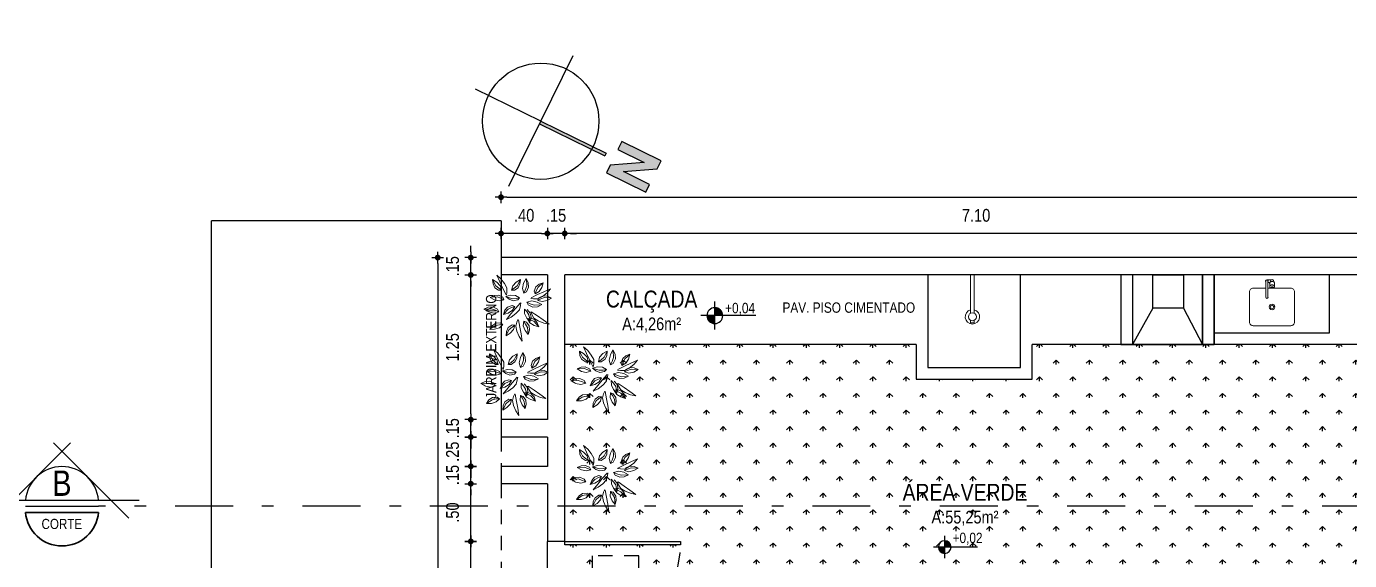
# Model space of a CAD drawing. Header units: millimetres. Extents: x 4762.7 to 4825.8, y 962.1 to 1006.6.
# Drawn here: x 4779.82 to 4791.24, y 969.9 to 974.51 of the extents above; entities that cross this region are included whole.
import ezdxf
from ezdxf.enums import TextEntityAlignment as Align

# ---------------------------------------------------------------- set-up
doc = ezdxf.new("R2010")
doc.units = ezdxf.units.MM
for name, pattern in [('CONTINU', [0]), ('DASHDOT', [1, 0.5, -0.25, 0, -0.25]), ('HIDDEN2', [0.1875, 0.125, -0.0625])]:
    doc.linetypes.add(name, pattern=pattern)
for name, color, linetype in [('003', 3, 'Continuous'), ('A-PEN-G', 3, 'Continuous'), ('COTA', 7, 'Continuous'), ('DIVERSOS', 1, 'Continuous'), ('E-hatch', 8, 'Continuous'), ('E-Pen-B', 5, 'Continuous'), ('E-pen-y', 2, 'Continuous'), ('E-txt-g', 3, 'Continuous'), ('ESQUQDRIA', 2, 'Continuous'), ('LAY-OUT', 6, 'Continuous'), ('LAYER1', 2, 'Continuous'), ('LAYER7', 4, 'Continuous'), ('LINHA PISO', 9, 'Continuous'), ('Área Verde Geral', 98, 'Continuous')]:
    doc.layers.add(name, color=color, linetype=linetype)
for name, color, linetype, lineweight in [('E-Lay-9', 9, 'Continuous', 9), ('E-Pen-G', 3, 'Continuous', 30), ('E-Txt-W', 7, 'Continuous', 20)]:
    doc.layers.add(name, color=color, linetype=linetype, lineweight=lineweight)
doc.styles.add('F2', font='ARIALN.TTF')
doc.styles.add('REG60', font='romans.shx', dxfattribs={"width": 0.8, "height": 0.15})
doc.styles.add('REG80', font='romans.shx', dxfattribs={"width": 0.8, "height": 0.2})
doc.dimstyles.new('ARQUITETURA', dxfattribs={"dimtxt": 0.11, "dimasz": 0.05, "dimexe": 0.1, "dimexo": 0, "dimgap": 0.1, "dimtad": 1, "dimzin": 5, "dimdsep": 46, "dimtxsty": 'F2', "dimblk": 'COTA', "dimcen": 0, "dimse1": 1, "dimse2": 1, "dimadec": 0, "dimazin": 0, "dimtfac": 2, "dimtix": 1, "dimtmove": 2, "dimatfit": 3, "dimldrblk": 'COTA', "dimfxl": 1, "dimtolj": 1, "dimtzin": 5, "dimarcsym": 0})

# ---------------------------------------------------------------- blocks, each defined once
blk = doc.blocks.new('COTA')
at = {"layer": 'COTA'}
for p, q in [((-1, 0), (1, 0)), ((0, 1), (0, -1))]:
    blk.add_line(p, q, dxfattribs=at)
at = {"layer": 'COTA', "const_width": 0.5}
blk.add_lwpolyline([(-0.25, 0, 1), (0.25, 0, 1)], format="xyb", close=True, dxfattribs=at)
blk = doc.blocks.new('*D228')
at = {"color": 0, "lineweight": -2}
blk.add_line((4791.513, 972.719), (4784.513, 972.719), dxfattribs=at)
at = {"color": 0, "lineweight": -2, "xscale": 0.05, "yscale": 0.05, "zscale": 0.05, "rotation": 180}
blk.add_blockref('COTA', (4784.463, 972.719), dxfattribs=at)
at = {"color": 0, "lineweight": -2, "xscale": 0.05, "yscale": 0.05, "zscale": 0.05}
blk.add_blockref('COTA', (4791.563, 972.719), dxfattribs=at)
at = {"color": 0, "insert": (4788.013, 972.875), "char_height": 0.11, "attachment_point": 5, "style": 'F2'}
blk.add_mtext('\\A1;7.10', dxfattribs=at)
blk = doc.blocks.new('*D229')
at = {"color": 0, "lineweight": -2}
for p, q in [((4784.263, 972.719), (4784.213, 972.719)), ((4784.463, 972.719), (4784.313, 972.719)), ((4784.513, 972.719), (4784.563, 972.719))]:
    blk.add_line(p, q, dxfattribs=at)
at = {"color": 0, "lineweight": -2, "xscale": 0.05, "yscale": 0.05, "zscale": 0.05}
blk.add_blockref('COTA', (4784.313, 972.719), dxfattribs=at)
at = {"color": 0, "lineweight": -2, "xscale": 0.05, "yscale": 0.05, "zscale": 0.05, "rotation": 180}
blk.add_blockref('COTA', (4784.463, 972.719), dxfattribs=at)
at = {"color": 0, "insert": (4784.388, 972.875), "char_height": 0.11, "attachment_point": 5, "style": 'F2'}
blk.add_mtext('\\A1;.15', dxfattribs=at)
blk = doc.blocks.new('*D230')
at = {"color": 0, "lineweight": -2}
blk.add_line((4784.263, 972.719), (4783.963, 972.719), dxfattribs=at)
at = {"color": 0, "lineweight": -2, "xscale": 0.05, "yscale": 0.05, "zscale": 0.05, "rotation": 180}
blk.add_blockref('COTA', (4783.913, 972.719), dxfattribs=at)
at = {"color": 0, "lineweight": -2, "xscale": 0.05, "yscale": 0.05, "zscale": 0.05}
blk.add_blockref('COTA', (4784.313, 972.719), dxfattribs=at)
at = {"color": 0, "insert": (4784.113, 972.875), "char_height": 0.11, "attachment_point": 5, "style": 'F2'}
blk.add_mtext('\\A1;.40', dxfattribs=at)
blk = doc.blocks.new('*D231')
at = {"color": 0, "lineweight": -2}
blk.add_line((4783.963, 973.032), (4808.863, 973.032), dxfattribs=at)
at = {"color": 0, "lineweight": -2, "xscale": 0.05, "yscale": 0.05, "zscale": 0.05, "rotation": 180}
blk.add_blockref('COTA', (4783.913, 973.032), dxfattribs=at)
at = {"color": 0, "lineweight": -2, "xscale": 0.05, "yscale": 0.05, "zscale": 0.05}
blk.add_blockref('COTA', (4808.913, 973.032), dxfattribs=at)
at = {"color": 0, "insert": (4796.413, 973.188), "char_height": 0.11, "attachment_point": 5, "style": 'F2'}
blk.add_mtext('\\A1;25.00', dxfattribs=at)
blk = doc.blocks.new('TXT-AMB75')
at = {"layer": 'E-txt-g', "style": 'REG80', "width": 0.8, "flags": 8}
blk.add_attdef('TXT', text='', height=0.2, dxfattribs=at).set_placement((0.005, 0.296), align=Align.CENTER)
at = {"layer": 'E-Txt-W', "style": 'REG60', "width": 0.8, "flags": 8}
blk.add_attdef('TXT', text='', height=0.15, dxfattribs=at).set_placement((0.005, 0.027), align=Align.CENTER)
blk = doc.blocks.new('NIVEL')
at = {"layer": 'DIVERSOS'}
h = blk.add_hatch(color=7, dxfattribs=at)
h.paths.add_polyline_path([(0, 0.137, 0.414214), (-0.137, 0), (0, 0)])
h.paths.add_polyline_path([(0, 0), (0, -0.137, 0.414214), (0.137, 0)])
at = {"layer": 'DIVERSOS', "color": 7}
for p, q in [((0, 0.242), (0, -0.242)), ((0.709, 0), (-0.242, 0))]:
    blk.add_line(p, q, dxfattribs=at)
blk.add_circle((0, 0), 0.137, dxfattribs=at)
blk = doc.blocks.new('Chuveiro')
at = {"layer": 'E-Lay-9', "color": 8}
for p, q in [((-0.031, 0.016), (-0.36, 0.016)), ((0.051, 0.016), (0.031, 0.016)), ((0.051, 0.016), (0.051, -0.016)), ((-0.031, -0.016), (-0.36, -0.016)), ((0.051, -0.016), (0.031, -0.016))]:
    blk.add_line(p, q, dxfattribs=at)
blk.add_circle((0, 0), 0.0348, dxfattribs=at)
for centre, radius, start, end in [((0, 0), 0.0624, 194.4775, 165.5225), ((0.009, 0), 0.0444, 339.4266, 20.5734)]:
    blk.add_arc(centre, radius, start, end, dxfattribs=at)
blk = doc.blocks.new('*D305')
at = {"color": 0, "lineweight": -2}
blk.add_line((4783.652, 969.111), (4783.652, 970.011), dxfattribs=at)
at = {"color": 0, "lineweight": -2, "xscale": 0.05, "yscale": 0.05, "zscale": 0.05}
for p, rotation in [((4783.652, 970.061), 90), ((4783.652, 969.061), 270)]:
    blk.add_blockref('COTA', p, dxfattribs=dict(at, rotation=rotation))
at = {"color": 0, "insert": (4783.495, 969.561), "char_height": 0.11, "attachment_point": 5, "rotation": 90, "style": 'F2'}
blk.add_mtext('\\A1;1.00', dxfattribs=at)
blk = doc.blocks.new('*D306')
at = {"color": 0, "lineweight": -2}
blk.add_line((4783.652, 970.111), (4783.652, 970.509), dxfattribs=at)
at = {"color": 0, "lineweight": -2, "xscale": 0.05, "yscale": 0.05, "zscale": 0.05}
for p, rotation in [((4783.652, 970.559), 90), ((4783.652, 970.061), 270)]:
    blk.add_blockref('COTA', p, dxfattribs=dict(at, rotation=rotation))
at = {"color": 0, "insert": (4783.495, 970.31), "char_height": 0.11, "attachment_point": 5, "rotation": 90, "style": 'F2'}
blk.add_mtext('\\A1;.50', dxfattribs=at)
blk = doc.blocks.new('*D307')
at = {"color": 0, "lineweight": -2}
for p, q in [((4783.652, 970.759), (4783.652, 970.809)), ((4783.652, 970.559), (4783.652, 970.709)), ((4783.652, 970.509), (4783.652, 970.459))]:
    blk.add_line(p, q, dxfattribs=at)
at = {"color": 0, "lineweight": -2, "xscale": 0.05, "yscale": 0.05, "zscale": 0.05}
for p, rotation in [((4783.652, 970.709), 270), ((4783.652, 970.559), 90)]:
    blk.add_blockref('COTA', p, dxfattribs=dict(at, rotation=rotation))
at = {"color": 0, "insert": (4783.495, 970.634), "char_height": 0.11, "attachment_point": 5, "rotation": 90, "style": 'F2'}
blk.add_mtext('\\A1;.15', dxfattribs=at)
blk = doc.blocks.new('*D308')
at = {"color": 0, "lineweight": -2}
for p, q in [((4783.652, 971.012), (4783.652, 971.062)), ((4783.652, 970.709), (4783.652, 970.962)), ((4783.652, 970.659), (4783.652, 970.609))]:
    blk.add_line(p, q, dxfattribs=at)
at = {"color": 0, "lineweight": -2, "xscale": 0.05, "yscale": 0.05, "zscale": 0.05}
for p, rotation in [((4783.652, 970.962), 270), ((4783.652, 970.709), 90)]:
    blk.add_blockref('COTA', p, dxfattribs=dict(at, rotation=rotation))
at = {"color": 0, "insert": (4783.495, 970.835), "char_height": 0.11, "attachment_point": 5, "rotation": 90, "style": 'F2'}
blk.add_mtext('\\A1;.25', dxfattribs=at)
blk = doc.blocks.new('*D309')
at = {"color": 0, "lineweight": -2}
for p, q in [((4783.652, 971.162), (4783.652, 971.212)), ((4783.652, 970.962), (4783.652, 971.112)), ((4783.652, 970.912), (4783.652, 970.862))]:
    blk.add_line(p, q, dxfattribs=at)
at = {"color": 0, "lineweight": -2, "xscale": 0.05, "yscale": 0.05, "zscale": 0.05}
for p, rotation in [((4783.652, 971.112), 270), ((4783.652, 970.962), 90)]:
    blk.add_blockref('COTA', p, dxfattribs=dict(at, rotation=rotation))
at = {"color": 0, "insert": (4783.495, 971.037), "char_height": 0.11, "attachment_point": 5, "rotation": 90, "style": 'F2'}
blk.add_mtext('\\A1;.15', dxfattribs=at)
blk = doc.blocks.new('*D310')
at = {"color": 0, "lineweight": -2}
blk.add_line((4783.652, 971.162), (4783.652, 972.311), dxfattribs=at)
at = {"color": 0, "lineweight": -2, "xscale": 0.05, "yscale": 0.05, "zscale": 0.05}
for p, rotation in [((4783.652, 972.361), 90), ((4783.652, 971.112), 270)]:
    blk.add_blockref('COTA', p, dxfattribs=dict(at, rotation=rotation))
at = {"color": 0, "insert": (4783.495, 971.736), "char_height": 0.11, "attachment_point": 5, "rotation": 90, "style": 'F2'}
blk.add_mtext('\\A1;1.25', dxfattribs=at)
blk = doc.blocks.new('*D311')
at = {"color": 0, "lineweight": -2}
for p, q in [((4783.652, 972.561), (4783.652, 972.611)), ((4783.652, 972.361), (4783.652, 972.511)), ((4783.652, 972.311), (4783.652, 972.261))]:
    blk.add_line(p, q, dxfattribs=at)
at = {"color": 0, "lineweight": -2, "xscale": 0.05, "yscale": 0.05, "zscale": 0.05}
for p, rotation in [((4783.652, 972.511), 270), ((4783.652, 972.361), 90)]:
    blk.add_blockref('COTA', p, dxfattribs=dict(at, rotation=rotation))
at = {"color": 0, "insert": (4783.495, 972.436), "char_height": 0.11, "attachment_point": 5, "rotation": 90, "style": 'F2'}
blk.add_mtext('\\A1;.15', dxfattribs=at)
blk = doc.blocks.new('*D312')
at = {"color": 0, "lineweight": -2}
blk.add_line((4783.367, 972.461), (4783.367, 965.561), dxfattribs=at)
at = {"color": 0, "lineweight": -2, "xscale": 0.05, "yscale": 0.05, "zscale": 0.05}
for p, rotation in [((4783.367, 972.511), 90), ((4783.367, 965.511), 270)]:
    blk.add_blockref('COTA', p, dxfattribs=dict(at, rotation=rotation))
at = {"color": 0, "insert": (4783.211, 969.011), "char_height": 0.11, "attachment_point": 5, "rotation": 90, "style": 'F2'}
blk.add_mtext('\\A1;7.00', dxfattribs=at)
blk = doc.blocks.new('*D323')
at = {"color": 0, "lineweight": -2}
blk.add_line((4791.368, 965.711), (4791.368, 972.311), dxfattribs=at)
at = {"color": 0, "lineweight": -2, "xscale": 0.05, "yscale": 0.05, "zscale": 0.05}
for p, rotation in [((4791.368, 972.361), 90), ((4791.368, 965.661), 270)]:
    blk.add_blockref('COTA', p, dxfattribs=dict(at, rotation=rotation))
at = {"color": 0, "insert": (4791.212, 969.011), "char_height": 0.11, "attachment_point": 5, "rotation": 90, "style": 'F2'}
blk.add_mtext('\\A1;6.70', dxfattribs=at)
blk = doc.blocks.new('arb-pl48')
at = {"color": 8}
for p, q in [((-0.106, 0.447), (-0.088, 0.514)), ((-0.1, 0.379), (-0.106, 0.447)), ((-0.088, 0.514), (-0.039, 0.453)), ((-0.076, 0.404), (-0.088, 0.502)), ((-0.039, 0.453), (-0.008, 0.379)), ((0.059, 0.55), (0.01, 0.624)), ((0.01, 0.624), (0.028, 0.508)), ((0.028, 0.508), (0.047, 0.398)), ((0.095, 0.465), (0.059, 0.55)), ((0.114, 0.385), (0.095, 0.465)), ((0.147, 0.438), (0.127, 0.367)), ((0.201, 0.497), (0.147, 0.438)), ((0.171, 0.397), (0.219, 0.438)), ((0.268, 0.537), (0.201, 0.497)), ((0.219, 0.438), (0.264, 0.526)), ((0.233, 0.407), (0.262, 0.468)), ((0.262, 0.468), (0.268, 0.537)), ((0.45, 0.432), (0.374, 0.408)), ((0.436, 0.372), (0.519, 0.426)), ((0.528, 0.434), (0.45, 0.432)), ((0.489, 0.376), (0.528, 0.434)), ((-0.334, 0.335), (-0.42, 0.352)), ((-0.42, 0.352), (-0.325, 0.283)), ((-0.247, 0.3), (-0.334, 0.335)), ((-0.325, 0.283), (-0.234, 0.218)), ((-0.231, 0.328), (-0.255, 0.393)), ((-0.255, 0.393), (-0.18, 0.371)), ((-0.182, 0.31), (-0.248, 0.383)), ((-0.178, 0.257), (-0.247, 0.3)), ((-0.234, 0.218), (-0.135, 0.153)), ((-0.188, 0.276), (-0.231, 0.328)), ((-0.118, 0.251), (-0.188, 0.276)), ((-0.125, 0.283), (-0.182, 0.31)), ((-0.18, 0.371), (-0.113, 0.329)), ((-0.144, 0.197), (-0.178, 0.257)), ((-0.131, 0.241), (-0.118, 0.309)), ((-0.119, 0.174), (-0.131, 0.241)), ((-0.075, 0.266), (-0.125, 0.283)), ((-0.118, 0.309), (-0.064, 0.253)), ((-0.076, 0.265), (-0.118, 0.251)), ((-0.097, 0.201), (-0.117, 0.297)), ((-0.113, 0.329), (-0.075, 0.266)), ((-0.057, 0.318), (-0.1, 0.379)), ((-0.045, 0.349), (-0.076, 0.404)), ((-0.064, 0.253), (-0.028, 0.182)), ((-0.015, 0.306), (-0.057, 0.318)), ((-0.014, 0.306), (-0.045, 0.349)), ((-0.008, 0.379), (-0.014, 0.306)), ((0.047, 0.398), (0.071, 0.282)), ((0.077, 0.276), (0.095, 0.318)), ((0.095, 0.318), (0.114, 0.385)), ((0.109, 0.182), (0.184, 0.238)), ((0.127, 0.367), (0.171, 0.397)), ((0.128, 0.367), (0.172, 0.364)), ((0.172, 0.364), (0.233, 0.407)), ((0.184, 0.238), (0.262, 0.277)), ((0.262, 0.277), (0.189, 0.186)), ((0.374, 0.408), (0.321, 0.357)), ((0.321, 0.357), (0.375, 0.36)), ((0.322, 0.356), (0.359, 0.331)), ((0.359, 0.331), (0.433, 0.338)), ((0.375, 0.36), (0.436, 0.372)), ((0.433, 0.338), (0.489, 0.376)), ((-0.235, 0.072), (-0.304, 0.039)), ((-0.304, 0.039), (-0.229, -0.002)), ((-0.183, 0.047), (-0.291, 0.042)), ((-0.161, 0.078), (-0.235, 0.072)), ((-0.118, 0.024), (-0.183, 0.047)), ((-0.087, 0.043), (-0.161, 0.078)), ((-0.127, 0.153), (-0.144, 0.197)), ((-0.144, -0.021), (-0.065, 0.001)), ((-0.071, 0.117), (-0.119, 0.174)), ((-0.065, 0.001), (-0.118, 0.024)), ((-0.062, 0.149), (-0.097, 0.201)), ((-0.065, -0.001), (-0.087, 0.043)), ((-0.026, 0.109), (-0.062, 0.149)), ((-0.028, 0.182), (-0.026, 0.109)), ((0.03, 0.009), (0.036, 0.055)), ((0.036, 0.055), (0.053, 0.123)), ((0.118, 0.1), (0.039, 0.011)), ((0.053, 0.123), (0.109, 0.182)), ((0.189, 0.186), (0.118, 0.1)), ((0.167, 0.13), (0.129, 0.067)), ((0.129, 0.067), (0.179, 0.084)), ((0.13, 0.067), (0.172, 0.052)), ((0.234, 0.173), (0.167, 0.13)), ((0.172, 0.052), (0.242, 0.078)), ((0.179, 0.084), (0.236, 0.112)), ((0.309, 0.195), (0.234, 0.173)), ((0.236, 0.112), (0.302, 0.185)), ((0.242, 0.078), (0.286, 0.129)), ((0.286, 0.129), (0.309, 0.195)), ((0.461, 0.174), (0.382, 0.152)), ((0.382, 0.153), (0.404, 0.109)), ((0.382, 0.152), (0.435, 0.128)), ((0.404, 0.109), (0.478, 0.075)), ((0.435, 0.128), (0.5, 0.106)), ((0.546, 0.155), (0.461, 0.174)), ((0.478, 0.075), (0.552, 0.081)), ((0.5, 0.106), (0.608, 0.111)), ((0.621, 0.114), (0.546, 0.155)), ((0.621, 0.111), (0.552, 0.143)), ((0.552, 0.081), (0.621, 0.114)), ((-0.456, -0.066), (-0.387, -0.028)), ((-0.393, -0.096), (-0.456, -0.066)), ((-0.387, -0.149), (-0.445, -0.215)), ((-0.445, -0.215), (-0.338, -0.168)), ((-0.345, -0.073), (-0.444, -0.068)), ((-0.326, -0.101), (-0.393, -0.096)), ((-0.387, -0.028), (-0.31, -0.011)), ((-0.314, -0.092), (-0.387, -0.149)), ((-0.286, -0.052), (-0.345, -0.073)), ((-0.338, -0.168), (-0.237, -0.121)), ((-0.258, -0.07), (-0.326, -0.101)), ((-0.242, -0.053), (-0.314, -0.092)), ((-0.31, -0.011), (-0.238, -0.029)), ((-0.304, -0.236), (-0.261, -0.169)), ((-0.238, -0.029), (-0.286, -0.052)), ((-0.261, -0.169), (-0.198, -0.131)), ((-0.238, -0.03), (-0.258, -0.07)), ((-0.215, -0.181), (-0.243, -0.238)), ((-0.173, -0.054), (-0.242, -0.053)), ((-0.237, -0.121), (-0.131, -0.068)), ((-0.229, -0.002), (-0.144, -0.021)), ((-0.198, -0.131), (-0.215, -0.181)), ((-0.183, -0.174), (-0.209, -0.244)), ((-0.198, -0.132), (-0.183, -0.174)), ((-0.127, -0.06), (-0.173, -0.054)), ((-0.059, -0.163), (-0.093, -0.238)), ((-0.039, -0.194), (-0.062, -0.259)), ((-0.015, -0.142), (-0.059, -0.163)), ((-0.016, -0.142), (-0.039, -0.194)), ((0.006, -0.22), (-0.016, -0.142)), ((0.052, -0.07), (0.081, -0.036)), ((0.052, -0.071), (0.104, -0.06)), ((0.116, -0.106), (0.052, -0.071)), ((0.134, -0.19), (0.073, -0.232)), ((0.081, -0.036), (0.155, -0.023)), ((0.104, -0.06), (0.167, -0.056)), ((0.195, -0.11), (0.116, -0.106)), ((0.179, -0.193), (0.134, -0.19)), ((0.18, -0.193), (0.136, -0.222)), ((0.155, -0.023), (0.218, -0.046)), ((0.16, -0.264), (0.18, -0.193)), ((0.167, -0.056), (0.26, -0.086)), ((0.271, -0.091), (0.195, -0.11)), ((0.218, -0.046), (0.271, -0.091)), ((0.254, -0.157), (0.253, -0.227)), ((0.26, -0.111), (0.254, -0.157)), ((0.321, -0.221), (0.268, -0.116)), ((0.373, -0.022), (0.301, -0.04)), ((0.301, -0.04), (0.349, -0.063)), ((0.302, -0.041), (0.321, -0.081)), ((0.321, -0.081), (0.389, -0.112)), ((0.361, -0.264), (0.341, -0.193)), ((0.341, -0.193), (0.385, -0.222)), ((0.342, -0.193), (0.386, -0.19)), ((0.349, -0.063), (0.409, -0.084)), ((0.45, -0.039), (0.373, -0.022)), ((0.386, -0.19), (0.447, -0.232)), ((0.389, -0.112), (0.456, -0.107)), ((0.409, -0.084), (0.507, -0.079)), ((0.519, -0.077), (0.45, -0.039)), ((0.456, -0.107), (0.519, -0.077)), ((-0.326, -0.311), (-0.304, -0.236)), ((-0.26, -0.287), (-0.326, -0.311)), ((-0.243, -0.238), (-0.316, -0.304)), ((-0.209, -0.244), (-0.26, -0.287)), ((-0.093, -0.238), (-0.087, -0.311)), ((-0.087, -0.311), (-0.054, -0.381)), ((-0.062, -0.259), (-0.057, -0.368)), ((-0.054, -0.381), (-0.013, -0.305)), ((-0.013, -0.305), (0.006, -0.22)), ((0.045, -0.293), (0.039, -0.363)), ((0.039, -0.363), (0.106, -0.322)), ((0.088, -0.264), (0.043, -0.351)), ((0.073, -0.232), (0.045, -0.293)), ((0.136, -0.222), (0.088, -0.264)), ((0.106, -0.322), (0.16, -0.264)), ((0.253, -0.227), (0.292, -0.299)), ((0.292, -0.299), (0.349, -0.372)), ((0.368, -0.323), (0.321, -0.221)), ((0.349, -0.372), (0.415, -0.43)), ((0.415, -0.322), (0.361, -0.264)), ((0.415, -0.43), (0.368, -0.323)), ((0.385, -0.222), (0.433, -0.264)), ((0.482, -0.363), (0.415, -0.322)), ((0.433, -0.264), (0.477, -0.351)), ((0.447, -0.232), (0.476, -0.293)), ((0.476, -0.293), (0.482, -0.363))]:
    blk.add_line(p, q, dxfattribs=at)
blk = doc.blocks.new('Ind-cor_Hor')
at = {"layer": 'E-Pen-B', "color": 2}
blk.add_line((-0.35, 0), (0.35, 0), dxfattribs=at)
at = {"layer": 'E-Pen-G', "color": 7}
blk.add_line((-0.35, -0.058), (0.35, -0.058), dxfattribs=at)
blk.add_arc((0, -0.029), 0.351, 184.7802, 355.2198, dxfattribs=at)
at = {"layer": 'E-pen-y', "color": 2}
for p, q in [((-0.639, -0.114), (0.082, 0.607)), ((0.639, -0.114), (-0.082, 0.607)), ((-0.714, 0.058), (0.74, 0.058))]:
    blk.add_line(p, q, dxfattribs=at)
blk.add_arc((0, 0.029), 0.351, 4.7802, 175.2198, dxfattribs=at)
at = {"layer": 'E-Txt-W', "color": 2, "style": 'F2'}
blk.add_attdef('CORTE', text='', height=0.23, dxfattribs=at).set_placement((-0.001, 0.1), align=Align.CENTER)
at = {"layer": 'E-Txt-W', "color": 7, "style": 'F2'}
blk.add_attdef('PRANCHA', text='', height=0.075, dxfattribs=at).set_placement((-0.001, -0.179), align=Align.CENTER)
blk = doc.blocks.new('Norte1-flat-1-flat-1')
at = {"linetype": 'CONTINU'}
blk.add_hatch(color=7, dxfattribs=at).paths.add_polyline_path([(-21.16, 37.23), (-23.84, 35.94), (-17.39, 22.5), (-14.71, 23.79), (-19.01, 32.75), (-9.36, 26.36), (-6.68, 27.64), (-13.13, 41.08), (-15.81, 39.8), (-11.51, 30.84)])
h = blk.add_hatch(color=7, dxfattribs=at)
h.paths.add_polyline_path([(-9.82, 22.74), (-10.71, 22.31), (-8.57, 17.85, -0.012506), (-7.66, 18.26)])
h.paths.add_polyline_path([(-7.66, 18.26, 0.012506), (-8.57, 17.85), (0, 0), (0.89, 0.43)])
at = {"color": 7, "linetype": 'CONTINU'}
for p, q in [((-10.71, 22.31), (-9.82, 22.74)), ((0.89, 0.43), (-9.82, 22.74)), ((0, 0), (-10.71, 22.31)), ((-22.31, -10.71), (22.31, 10.71)), ((0, 0), (10.71, -22.31))]:
    blk.add_line(p, q, dxfattribs=at)
blk.add_lwpolyline([(-23.84, 35.94), (-17.39, 22.5), (-14.71, 23.79), (-19.01, 32.75), (-9.36, 26.36), (-6.68, 27.64), (-13.13, 41.08), (-15.81, 39.8), (-11.51, 30.84), (-21.16, 37.23)], close=True, dxfattribs=at)
blk.add_circle((0, 0), 19.8, dxfattribs=at)

msp = doc.modelspace()

# ---------------------------------------------------------------- hatches: boundary and pattern name
at = {"layer": 'E-hatch'}
h = msp.add_hatch(dxfattribs=at)
h.set_pattern_fill('GRASS,_O', color=8, scale=0.008, angle=180)
h.set_pattern_definition([(270, (0, 0.32172), (0.143684, -0.143684), [0.0381, -0.249268]), (225, (0, 0.32172), (0.143684098, -0.143684098), [0.0381, -0.1651]), (315, (0, 0.32172), (0.143684098, 0.143684098), [0.0381, -0.1651])])
h.paths.add_polyline_path([(4784.463, 971.761), (4787.497, 971.761), (4787.497, 971.461), (4788.497, 971.461), (4788.497, 971.761), (4791.563, 971.761), (4791.563, 965.661), (4784.563, 965.661), (4784.563, 965.961), (4784.438, 965.961)])
h.paths.add_polyline_path([(4787.137, 968.751), (4787.137, 969.551), (4786.737, 969.551), (4786.737, 968.751)], flags=16)
h.paths.add_polyline_path([(4786.628, 968.846), (4786.628, 969.646), (4786.228, 969.646), (4786.228, 968.846)], flags=16)
h.paths.add_polyline_path([(4786.119, 968.941), (4786.119, 969.741), (4785.719, 969.741), (4785.719, 968.941)], flags=16)
h.paths.add_polyline_path([(4785.61, 969.036), (4785.61, 969.836), (4785.21, 969.836), (4785.21, 969.036)], flags=16)
h.paths.add_polyline_path([(4785.101, 969.136), (4785.101, 969.936), (4784.701, 969.936), (4784.701, 969.136)], flags=16)
h.paths.add_polyline_path([(4784.463, 970.061), (4785.463, 970.061), (4785.463, 970.031), (4784.463, 970.031)], flags=16)
edge = h.paths.add_edge_path(flags=16)
edge.add_line((4788.025, 970.012), (4787.646, 970.012))
edge = h.paths.add_edge_path(flags=16)
edge.add_arc((4787.742, 970.012), 0.0548, 0, 360)
edge = h.paths.add_edge_path(flags=16)
edge.add_line((4787.742, 969.916), (4787.742, 970.108))
h.paths.add_polyline_path([(4787.332, 970.366), (4788.501, 970.366), (4788.501, 970.642), (4787.332, 970.642)], flags=24)
h.paths.add_polyline_path([(4787.595, 970.161), (4788.239, 970.161), (4788.239, 970.359), (4787.595, 970.359)], flags=24)
h.paths.add_polyline_path([(4789.683, 968.276), (4789.683, 969.076), (4789.283, 969.076), (4789.283, 968.276)], flags=16)
h.paths.add_polyline_path([(4789.174, 968.371), (4789.174, 969.171), (4788.774, 969.171), (4788.774, 968.371)], flags=16)
h.paths.add_polyline_path([(4788.665, 968.466), (4788.665, 969.266), (4788.265, 969.266), (4788.265, 968.466)], flags=16)
h.paths.add_polyline_path([(4788.156, 968.561), (4788.156, 969.361), (4787.756, 969.361), (4787.756, 968.561)], flags=16)
h.paths.add_polyline_path([(4787.647, 968.656), (4787.647, 969.456), (4787.247, 969.456), (4787.247, 968.656)], flags=16)
h.paths.add_polyline_path([(4790.701, 968.086), (4790.701, 968.886), (4790.301, 968.886), (4790.301, 968.086)], flags=16)
h.paths.add_polyline_path([(4790.192, 968.181), (4790.192, 968.981), (4789.792, 968.981), (4789.792, 968.181)], flags=16)
h.paths.add_polyline_path([(4791.21, 967.991), (4791.21, 968.791), (4790.81, 968.791), (4790.81, 967.991)], flags=16)
h.paths.add_polyline_path([(4791.161, 967.061), (4791.161, 967.861), (4790.761, 967.861), (4790.761, 967.061)], flags=16)
h.paths.add_polyline_path([(4790.641, 967.061), (4790.641, 967.861), (4790.241, 967.861), (4790.241, 967.061)], flags=16)
h.paths.add_polyline_path([(4790.141, 967.061), (4790.141, 967.861), (4789.741, 967.861), (4789.741, 967.061)], flags=16)
h.paths.add_polyline_path([(4789.641, 967.061), (4789.641, 967.861), (4789.241, 967.861), (4789.241, 967.061)], flags=16)
h.paths.add_polyline_path([(4789.141, 967.061), (4789.141, 967.861), (4788.741, 967.861), (4788.741, 967.061)], flags=16)
h.paths.add_polyline_path([(4791.661, 967.061), (4791.661, 967.861), (4791.261, 967.861), (4791.261, 967.061)])
h.paths.add_polyline_path([(4785.101, 967.061), (4785.101, 967.861), (4784.701, 967.861), (4784.701, 967.061)], flags=16)
h.paths.add_polyline_path([(4785.101, 965.961), (4785.101, 966.761), (4784.701, 966.761), (4784.701, 965.961)], flags=16)
h.paths.add_polyline_path([(4786.101, 967.061), (4786.101, 967.861), (4785.701, 967.861), (4785.701, 967.061)], flags=16)
h.paths.add_polyline_path([(4786.101, 965.961), (4786.101, 966.761), (4785.701, 966.761), (4785.701, 965.961)], flags=16)
h.paths.add_polyline_path([(4785.601, 967.061), (4785.601, 967.861), (4785.201, 967.861), (4785.201, 967.061)], flags=16)
h.paths.add_polyline_path([(4785.601, 965.961), (4785.601, 966.761), (4785.201, 966.761), (4785.201, 965.961)], flags=16)
h.paths.add_polyline_path([(4790.141, 965.961), (4790.141, 966.761), (4789.741, 966.761), (4789.741, 965.961)], flags=16)
h.paths.add_polyline_path([(4789.641, 965.961), (4789.641, 966.761), (4789.241, 966.761), (4789.241, 965.961)], flags=16)
h.paths.add_polyline_path([(4789.141, 965.961), (4789.141, 966.761), (4788.741, 966.761), (4788.741, 965.961)], flags=16)
h.paths.add_polyline_path([(4788.621, 967.061), (4788.621, 967.861), (4788.221, 967.861), (4788.221, 967.061)], flags=16)
h.paths.add_polyline_path([(4788.621, 965.961), (4788.621, 966.761), (4788.221, 966.761), (4788.221, 965.961)], flags=16)
h.paths.add_polyline_path([(4788.121, 967.061), (4788.121, 967.861), (4787.721, 967.861), (4787.721, 967.061)], flags=16)
h.paths.add_polyline_path([(4788.121, 965.961), (4788.121, 966.761), (4787.721, 966.761), (4787.721, 965.961)], flags=16)
h.paths.add_polyline_path([(4787.601, 967.061), (4787.601, 967.861), (4787.201, 967.861), (4787.201, 967.061)], flags=16)
h.paths.add_polyline_path([(4787.601, 965.961), (4787.601, 966.761), (4787.201, 966.761), (4787.201, 965.961)], flags=16)
h.paths.add_polyline_path([(4787.101, 967.061), (4787.101, 967.861), (4786.701, 967.861), (4786.701, 967.061)], flags=16)
h.paths.add_polyline_path([(4787.101, 965.961), (4787.101, 966.761), (4786.701, 966.761), (4786.701, 965.961)], flags=16)
h.paths.add_polyline_path([(4786.601, 967.061), (4786.601, 967.861), (4786.201, 967.861), (4786.201, 967.061)], flags=16)
h.paths.add_polyline_path([(4786.601, 965.961), (4786.601, 966.761), (4786.201, 966.761), (4786.201, 965.961)], flags=16)
h.paths.add_polyline_path([(4791.161, 965.961), (4791.161, 966.761), (4790.761, 966.761), (4790.761, 965.961)], flags=16)
h.paths.add_polyline_path([(4790.641, 965.961), (4790.641, 966.761), (4790.241, 966.761), (4790.241, 965.961)], flags=16)
h.paths.add_polyline_path([(4791.661, 965.961), (4791.661, 966.761), (4791.261, 966.761), (4791.261, 965.961)])
h.paths.add_polyline_path([(4784.482, 968.761), (4784.512, 968.761), (4784.512, 965.961), (4784.482, 965.961)], flags=16)
edge = h.paths.add_edge_path(flags=16)
edge.add_arc((4784.463, 970.061), 1, 270, 360)
h.paths.add_polyline_path([(4787.783, 970.002), (4788.095, 970.002), (4788.095, 970.163), (4787.783, 970.163)], flags=24)
h.paths.add_polyline_path([(4787.165, 969.758), (4788.873, 969.758), (4788.873, 969.896), (4787.165, 969.896)], flags=24)
h.paths.add_polyline_path([(4791.326, 968.861), (4791.326, 969.162), (4791.097, 969.162), (4791.097, 968.861)], flags=24)

# ---------------------------------------------------------------- linework, layer by layer
at = {"color": 8}
msp.add_line((4783.913, 972.361), (4783.913, 971.112), dxfattribs=at)
at = {"color": 8, "linetype": 'HIDDEN2'}
for p, q in [((4783.913, 970.962), (4783.913, 970.709)), ((4783.913, 970.559), (4783.913, 965.661))]:
    msp.add_line(p, q, dxfattribs=at)
at = {"color": 2, "linetype": 'DASHDOT'}
msp.add_line((4810.2, 970.364), (4780.439, 970.364), dxfattribs=at)
at = {"color": 8, "elevation": 1.02}
for points in [[(4789.263, 971.761), (4790.067, 971.761), (4790.067, 972.361), (4789.263, 972.361)], [(4789.363, 971.761), (4789.967, 971.761), (4789.967, 972.361), (4789.363, 972.361)]]:
    msp.add_lwpolyline(points, close=True, dxfattribs=at)
at = {"color": 8, "linetype": 'HIDDEN2'}
msp.add_lwpolyline([(4785.101, 969.136), (4785.101, 969.936), (4784.701, 969.936), (4784.701, 969.136)], close=True, dxfattribs=at)
msp.add_arc((4784.463, 970.061), 1, 270, 360, dxfattribs=at)
at = {"layer": '003', "color": 5, "ltscale": 0.5}
for p, q in [((4808.913, 972.511), (4783.913, 972.511)), ((4783.913, 972.511), (4783.913, 972.361)), ((4784.313, 972.361), (4783.913, 972.361)), ((4784.313, 972.361), (4784.313, 971.112)), ((4792.163, 972.361), (4784.463, 972.361)), ((4784.463, 970.061), (4784.463, 972.361)), ((4784.313, 971.112), (4783.913, 971.112)), ((4783.913, 971.112), (4783.913, 970.962)), ((4784.313, 970.962), (4783.913, 970.962)), ((4784.313, 970.962), (4784.313, 970.709)), ((4784.313, 970.709), (4783.913, 970.709)), ((4783.913, 970.709), (4783.913, 970.559)), ((4784.313, 970.559), (4783.913, 970.559)), ((4784.313, 970.559), (4784.313, 970.061)), ((4784.463, 970.061), (4784.313, 970.061))]:
    msp.add_line(p, q, dxfattribs=at)
at = {"layer": 'A-PEN-G', "color": 7, "ltscale": 0.05}
msp.add_lwpolyline([(4784.463, 970.061), (4785.463, 970.061), (4785.463, 970.031), (4784.463, 970.031)], close=True, dxfattribs=at)
at = {"layer": 'COTA', "color": 8, "linetype": 'Continuous'}
for p, q in [((4789.263, 972.361), (4789.263, 971.761, 1.02)), ((4789.363, 972.361), (4789.363, 971.761, 1.02)), ((4789.967, 972.361), (4789.967, 971.761, 1.02)), ((4790.067, 972.361), (4790.067, 971.761, 1.02)), ((4789.263, 971.761, -14.729), (4789.363, 971.761, -15.005)), ((4789.967, 971.761, -16.943), (4790.067, 971.761, 1.02))]:
    msp.add_line(p, q, dxfattribs=at)
at = {"layer": 'E-Lay-9', "color": 8}
msp.add_line((4790.53, 972.295), (4790.547, 972.295), dxfattribs=at)
for points in [[(4790.514, 972.307), (4790.514, 972.169, 1), (4790.53, 972.169), (4790.53, 972.307, 1)], [(4790.547, 972.261, 0.133256), (4790.548, 972.255, 0.106756), (4790.553, 972.251, 0.082828), (4790.559, 972.247, 0.071352), (4790.567, 972.246, 0.071352), (4790.575, 972.247, 0.082828), (4790.581, 972.251, 0.106756), (4790.586, 972.255, 0.133256), (4790.587, 972.261, 0.133256), (4790.586, 972.266, 0.106756), (4790.581, 972.271, 0.082828), (4790.575, 972.274, 0.071352), (4790.567, 972.275, 0.071352), (4790.559, 972.274, 0.082828), (4790.553, 972.271, 0.106756), (4790.548, 972.266, 0.133256)], [(4790.573, 972.255, 0.133256), (4790.573, 972.256, 0.106756), (4790.571, 972.258, 0.082828), (4790.569, 972.259, 0.071352), (4790.567, 972.259, 0.071352), (4790.564, 972.259, 0.082828), (4790.563, 972.258, 0.106756), (4790.561, 972.256, 0.133256), (4790.561, 972.255, 0.133256), (4790.561, 972.253, 0.106756), (4790.563, 972.252, 0.082828), (4790.564, 972.251, 0.071352), (4790.567, 972.25, 0.071352), (4790.569, 972.251, 0.082828), (4790.571, 972.252, 0.106756), (4790.573, 972.253, 0.133256)]]:
    msp.add_lwpolyline(points, format="xyb", close=True, dxfattribs=at)
for points in [[(4790.581, 972.301), (4790.581, 972.307, 0.546464), (4790.561, 972.32, -0.10784), (4790.558, 972.319), (4790.522, 972.319)], [(4790.587, 972.261), (4790.587, 972.291, 0.133256), (4790.586, 972.296, 0.106756), (4790.581, 972.301, 0.082828), (4790.575, 972.304, 0.071352), (4790.567, 972.305, 0.071352), (4790.559, 972.304, 0.082828), (4790.553, 972.301, 0.106756), (4790.548, 972.296, 0.133256), (4790.547, 972.291), (4790.547, 972.261)], [(4790.561, 972.32, 0.293273), (4790.553, 972.307), (4790.553, 972.301)], [(4790.514, 972.247), (4790.405, 972.247, 0.414214), (4790.372, 972.215), (4790.372, 971.955, 0.414214), (4790.405, 971.923), (4790.729, 971.923, 0.414214), (4790.761, 971.955), (4790.761, 972.215, 0.414214), (4790.729, 972.247), (4790.573, 972.247)], [(4790.559, 972.247), (4790.53, 972.247, 0.414214)]]:
    msp.add_lwpolyline(points, format="xyb", dxfattribs=at)
for radius in [0.0243, 0.0142]:
    msp.add_circle((4790.567, 972.085), radius, dxfattribs=at)
for centre, radius, start, end in [((4790.522, 972.307), 0.0122, 311.8103, 228.1897), ((4790.567, 972.307), 0.0284, 205.3769, 224.4153), ((4790.522, 972.169), 0.0101, 143.1301, 36.8699)]:
    msp.add_arc(centre, radius, start, end, dxfattribs=at)
at = {"layer": 'ESQUQDRIA', "color": 8, "ltscale": 0.5}
for p, q in [((4783.913, 972.827), (4781.413, 972.827)), ((4781.413, 965.111), (4781.413, 972.827)), ((4783.913, 972.827), (4783.913, 972.511))]:
    msp.add_line(p, q, dxfattribs=at)
at = {"layer": 'LAY-OUT', "color": 8}
msp.add_line((4790.067, 971.861), (4790.067, 972.361, 17.219), dxfattribs=at)
msp.add_lwpolyline([(4790.067, 971.861), (4791.063, 971.861), (4791.063, 972.361), (4790.067, 972.361)], dxfattribs=at)
at = {"layer": 'LAYER1', "color": 8, "linetype": 'Continuous'}
for p, q in [((4789.539, 972.074, -15.484), (4789.363, 971.761, 1.02)), ((4789.804, 972.074, -15.484), (4789.967, 971.761, 1.02)), ((4789.363, 971.761, 1.02), (4789.967, 971.761, 1.02))]:
    msp.add_line(p, q, dxfattribs=at)
at = {"layer": 'LAYER1', "color": 8, "linetype": 'Continuous', "elevation": -15.484}
msp.add_lwpolyline([(4789.539, 972.361), (4789.804, 972.361), (4789.804, 972.074), (4789.539, 972.074)], close=True, dxfattribs=at)
at = {"layer": 'LINHA PISO', "color": 8, "ltscale": 0.5}
for p, q in [((4787.497, 971.761), (4784.463, 971.761)), ((4791.563, 971.761), (4788.497, 971.761))]:
    msp.add_line(p, q, dxfattribs=at)
at = {"layer": 'LINHA PISO', "ltscale": 0.5}
msp.add_line((4784.313, 969.061), (4784.313, 970.061), dxfattribs=at)
at = {"layer": 'LINHA PISO', "color": 8, "ltscale": 0.5}
msp.add_lwpolyline([(4788.397, 972.361), (4787.597, 972.361), (4787.597, 971.561), (4788.397, 971.561)], close=True, dxfattribs=at)
msp.add_lwpolyline([(4787.497, 971.761), (4787.497, 971.461), (4788.497, 971.461), (4788.497, 971.761)], dxfattribs=at)

# ---------------------------------------------------------------- block references
ref = msp.add_blockref('TXT-AMB75', (4785.209, 971.864), dxfattribs=dict(xscale=0.7290000000000001, yscale=0.7290000000000001, zscale=0.7290000000000001))
ref.add_attrib('TXT', 'CALÇADA', dxfattribs={"layer": 'E-txt-g', "color": 2, "height": 0.1458, "style": 'F2'}).set_placement((4785.213, 972.08), align=Align.CENTER)
ref.add_attrib('TXT', 'A:4,26m²', dxfattribs={"layer": 'E-Txt-W', "height": 0.1094, "style": 'F2'}).set_placement((4785.213, 971.884), align=Align.CENTER)
ref = msp.add_blockref('Ind-cor_Hor', (4780.124, 970.364), dxfattribs=dict(xscale=0.9008534374780003, yscale=0.9008534374780003, zscale=0.9008534374780003))
ref.add_attrib('CORTE', 'B', dxfattribs={"layer": 'E-Txt-W', "height": 0.219, "style": 'F2'}).set_placement((4780.123, 970.454), align=Align.CENTER)
ref.add_attrib('PRANCHA', 'CORTE', dxfattribs={"layer": 'E-Txt-W', "height": 0.0875, "style": 'F2'}).set_placement((4780.123, 970.168), align=Align.CENTER)
ref = msp.add_blockref('TXT-AMB75', (4787.913, 970.196), dxfattribs=dict(xscale=0.7290000000000001, yscale=0.7290000000000001, zscale=0.7290000000000001))
ref.add_attrib('TXT', 'ÁREA VERDE', dxfattribs={"layer": 'E-txt-g', "color": 2, "height": 0.1458, "style": 'F2'}).set_placement((4787.917, 970.412), align=Align.CENTER)
ref.add_attrib('TXT', 'A:55,25m²', dxfattribs={"layer": 'E-Txt-W', "height": 0.1094, "style": 'F2'}).set_placement((4787.917, 970.216), align=Align.CENTER)
at = {"layer": 'E-Lay-9', "color": 0, "xscale": 0.5399999999999991, "yscale": 0.5399999999999991, "zscale": 0.5399999999999991, "rotation": 179.9999999999999}
for p in [(4784.101, 972.126), (4784.073, 971.485), (4784.85, 971.508), (4784.85, 970.657)]:
    msp.add_blockref('arb-pl48', p, dxfattribs=at)
at = {"layer": 'E-Lay-9', "color": 7, "xscale": -1, "rotation": 90}
msp.add_blockref('Chuveiro', (4787.981, 972), dxfattribs=at)
at = {"layer": 'LAYER7', "color": 7, "linetype": 'Continuous', "rotation": 180}
for p, xscale, yscale, zscale in [((4785.758, 972.01), -0.5, 0.5, 0.5), ((4787.742, 970.012), -0.3985866620477118, 0.3985866620477118, 0.3985866620477118)]:
    msp.add_blockref('NIVEL', p, dxfattribs=dict(at, xscale=xscale, yscale=yscale, zscale=zscale))
at = {"layer": 'Área Verde Geral', "xscale": 0.02535704565580009, "yscale": 0.02535704565580009, "zscale": 0.02535704565580009, "rotation": 218.1566954067838}
msp.add_blockref('Norte1-flat-1-flat-1', (4784.256, 973.688), dxfattribs=at)

# ---------------------------------------------------------------- texts
at = {"layer": 'LAYER1', "color": 7, "linetype": 'Continuous', "style": 'F2'}
msp.add_text('JARDIM EXTERNO', height=0.08906, rotation=90, dxfattribs=at).set_placement((4783.783, 971.292), align=Align.TOP_LEFT)
for s, height, p in [('+0,04', 0.0891, (4785.847, 972.12)), ('PAV. PISO CIMENTADO', 0.08906, (4786.342, 972.124)), ('+0,02', 0.0891, (4787.81, 970.136))]:
    msp.add_text(s, height=height, dxfattribs=at).set_placement(p, align=Align.TOP_LEFT)

# ---------------------------------------------------------------- dimensions: what is measured, and where the dimension line sits
at = {"color": 4}
for base, p1, p2, picture, middle in [((4808.913, 973.032), (4783.913, 972.511), (4808.913, 972.511), '*D231', (4796.413, 973.188)), ((4783.913, 972.719), (4784.313, 972.361), (4783.913, 972.511), '*D230', (4784.113, 972.875)), ((4784.313, 972.719), (4784.463, 972.511), (4784.313, 972.361), '*D229', (4784.388, 972.875)), ((4784.463, 972.719), (4791.563, 972.361), (4784.463, 972.511), '*D228', (4788.013, 972.875))]:
    dim = msp.add_linear_dim(base=base, p1=p1, p2=p2, dimstyle='ARQUITETURA', override={"dimfxl": 0.5, "dimfxlon": 1}, dxfattribs=at)
    dim.commit()
    dim.dimension.update_dxf_attribs({"geometry": picture, "text_midpoint": middle})
for base, p1, p2, picture, middle in [((4783.652, 972.511), (4784.313, 972.361), (4784.325, 972.511), '*D311', (4783.495, 972.436)), ((4783.367, 965.511), (4783.913, 972.511), (4783.913, 965.511), '*D312', (4783.211, 969.011)), ((4783.652, 972.361), (4784.313, 971.112), (4784.313, 972.361), '*D310', (4783.495, 971.736)), ((4791.368, 972.361), (4791.547, 965.661), (4791.663, 972.361), '*D323', (4791.212, 969.011)), ((4783.652, 971.112), (4784.313, 970.962), (4784.313, 971.112), '*D309', (4783.495, 971.037)), ((4783.652, 970.962), (4784.313, 970.709), (4784.313, 970.962), '*D308', (4783.495, 970.835)), ((4783.652, 970.709), (4784.313, 970.559), (4784.313, 970.709), '*D307', (4783.495, 970.634)), ((4783.652, 970.559), (4784.313, 970.061), (4784.313, 970.559), '*D306', (4783.495, 970.31)), ((4783.652, 970.061), (4784.313, 969.061), (4784.313, 970.061), '*D305', (4783.495, 969.561))]:
    dim = msp.add_linear_dim(base=base, p1=p1, p2=p2, angle=90, dimstyle='ARQUITETURA', override={"dimfxl": 0.06, "dimfxlon": 1}, dxfattribs=at)
    dim.commit()
    dim.dimension.update_dxf_attribs({"geometry": picture, "text_midpoint": middle})

doc.saveas('drawing.dxf')
